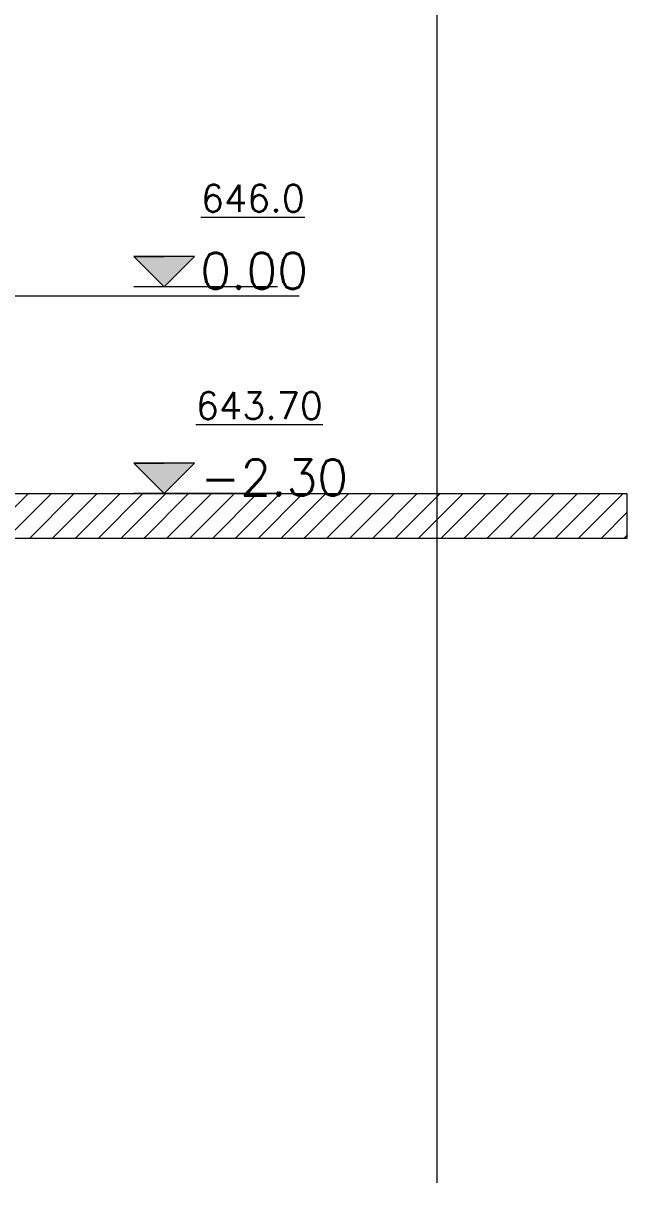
# Model space of a CAD drawing. Header units: millimetres. Extents: x 476571643 to 477489869, y 4620928210 to 4621294454.
# Drawn here: x 477483150 to 477489869, y 4620986857 to 4620999764 of the extents above; entities that cross this region are included whole.
import ezdxf

# ---------------------------------------------------------------- set-up
doc = ezdxf.new("R2010")
doc.units = ezdxf.units.MM
doc.header["$MEASUREMENT"] = 0
for name, color, linetype, lineweight in [('0_Pen_No__1_Pen_No__250', 7, 'Continuous', 0), ('0_Pen_No__250_Pen_No__142', 142, 'Continuous', 0), ('2D Drafting - General_Pen_No__7_Pen_No__250', 7, 'Continuous', 0), ('2D Drafting - General_Pen_No__7_Pen_No__7', 7, 'Continuous', 0), ('New_._Pen_No__1', 1, 'Continuous', 0), ('New_Site & Landscape - Terrain_Pen_No__250', 7, 'Continuous', 0), ('New_Structural - Bearing_Pen_No__1', 1, 'Continuous', 0), ('zoma_Pen_No__1', 1, 'Continuous', 0), ('zoma_Pen_No__1_Pen_No__142', 142, 'Continuous', 0)]:
    doc.layers.add(name, color=color, linetype=linetype, lineweight=lineweight)
doc.layers.add('zoma', color=7, linetype='Continuous')
doc.styles.add('GENERATED_STYLE_2', font='arial.ttf')
doc.dimstyles.new('GENERATED_STYLE__5', dxfattribs={"dimtxt": 300, "dimasz": 152, "dimexe": 0.18, "dimexo": 3, "dimgap": 0.09, "dimtad": 1, "dimtih": 1, "dimtoh": 1, "dimlfac": 0.001, "dimzin": 0, "dimdsep": 46, "dimtxsty": 'GENERATED_STYLE_2', "dimblk": 'ARROWHEAD_2', "dimblk1": 'ARROWHEAD_2', "dimblk2": 'ARROWHEAD_2', "dimcen": 0.09, "dimclrd": 1, "dimclre": 1, "dimclrt": 1, "dimadec": 0, "dimazin": 0, "dimtfac": 1, "dimtdec": 4, "dimtmove": 0, "dimatfit": 3, "dimfxl": 1, "dimtolj": 1, "dimtzin": 0, "dimarcsym": 0})

# ---------------------------------------------------------------- blocks, each defined once
blk = doc.blocks.new('*D1726', base_point=(476844527, 4621385791))
at = {"layer": 'zoma_Pen_No__1', "color": 1, "linetype": 'Continuous', "lineweight": 0, "transparency": 16777216}
for p, q in [((477482705, 4621004671), (477482705, 4621004971)), ((477487755, 4621004671), (477487755, 4621004971)), ((477482762, 4621004921), (477482647, 4621004721)), ((477487697, 4621004721), (477487813, 4621004921)), ((477482607, 4621004821), (477482705, 4621004821)), ((477482705, 4621004821), (477487755, 4621004821)), ((477487755, 4621004821), (477487853, 4621004821))]:
    blk.add_line(p, q, dxfattribs=at)
at = {"layer": 'zoma_Pen_No__1', "color": 1, "lineweight": 0, "transparency": 16777216, "insert": (477484717, 4621004881), "char_height": 300, "attachment_point": 7, "style": 'GENERATED_STYLE_2'}
blk.add_mtext('\\A1;{\\pql;\\fArial CYR|b0|i0|c204|p34;19.00}', dxfattribs=at)
blk = doc.blocks.new('ARROWHEAD_2')
at = {"color": 0, "linetype": 'Continuous', "lineweight": 0}
for p, q in [((0, 0), (-1, 0)), ((-0.378, -0.655), (0.378, 0.655))]:
    blk.add_line(p, q, dxfattribs=at)

msp = doc.modelspace()

# ---------------------------------------------------------------- hatches: boundary and pattern name
at = {"layer": '0_Pen_No__250_Pen_No__142', "linetype": 'Continuous', "lineweight": 0}
for points in [[(477484717.852, 4620996830.252), (477485055.381, 4620997167.945), (477484380.159, 4620997167.781)], [(477484719.051, 4620994529.992), (477485056.58, 4620994867.686), (477484381.358, 4620994867.521)]]:
    msp.add_hatch(color=142, dxfattribs=at).paths.add_polyline_path(points)
at = {"layer": '2D Drafting - General_Pen_No__7_Pen_No__7', "linetype": 'Continuous', "lineweight": 0}
h = msp.add_hatch(dxfattribs=at)
h.set_pattern_fill('MASONRY_BLOCK', style=0, pattern_type=2)
h.set_pattern_definition([(45, (476844527.15, 4621385791.04), (-127.279217, 127.279217), [])])
h.paths.add_polyline_path([(477489869.428, 4620994529.92), (477489869.428, 4620994029.912), (477451866.709, 4620994029.912), (477451866.709, 4620994529.902), (477466503.521, 4620994529.932)])

# ---------------------------------------------------------------- linework, layer by layer
at = {"layer": '0_Pen_No__1_Pen_No__250', "color": 7, "linetype": 'Continuous', "lineweight": 0, "flags": 128}
for points in [[(477484717.852, 4620996830.252), (477484380.159, 4620997167.781), (477484717.77, 4620997167.863)], [(477484717.852, 4620996830.252), (477485055.381, 4620997167.945), (477484717.77, 4620997167.863)], [(477485980.241, 4620996830.56), (477484380.241, 4620996830.169)], [(477484719.051, 4620994529.992), (477484381.358, 4620994867.521), (477484718.969, 4620994867.604)], [(477484719.051, 4620994529.992), (477485056.58, 4620994867.686), (477484718.969, 4620994867.604)], [(477485981.44, 4620994530.301), (477484381.44, 4620994529.91)]]:
    msp.add_lwpolyline(points, dxfattribs=at)
at = {"layer": '0_Pen_No__250_Pen_No__142', "color": 142, "linetype": 'Continuous', "lineweight": 0, "flags": 128}
for points in [[(477484717.852, 4620996830.252), (477485055.381, 4620997167.945), (477484380.159, 4620997167.781)], [(477484719.051, 4620994529.992), (477485056.58, 4620994867.686), (477484381.358, 4620994867.521)]]:
    msp.add_lwpolyline(points, close=True, dxfattribs=at)
at = {"layer": '2D Drafting - General_Pen_No__7_Pen_No__250', "color": 7, "linetype": 'Continuous', "lineweight": 0, "flags": 128}
msp.add_lwpolyline([(477489869.428, 4620994529.92), (477489869.428, 4620994029.912), (477451866.709, 4620994029.912), (477451866.709, 4620994529.902), (477466503.521, 4620994529.932)], close=True, dxfattribs=at)
at = {"layer": 'New_Site & Landscape - Terrain_Pen_No__250', "color": 7, "linetype": 'Continuous', "lineweight": 0}
msp.add_line((477482773.831, 4620996730.244), (477486220.732, 4620996730.244), dxfattribs=at)
at = {"layer": 'New_Structural - Bearing_Pen_No__1', "color": 1, "linetype": 'Continuous', "lineweight": 0}
msp.add_line((477487755.232, 4621013588.738), (477487755.232, 4620986857.412), dxfattribs=at)

# ---------------------------------------------------------------- texts
at = {"layer": 'New_._Pen_No__1', "color": 1, "linetype": 'Continuous', "lineweight": 0, "char_height": 300, "attachment_point": 2}
for s, insert in [('\\A1;{\\pqc;\\Ftxt.shx;\\L\\L64\\Ftxt.shx;6\\Ftxt.shx;.0}', (477485707.031, 4620997963.659)), ('\\A1;{\\pqc;\\Ftxt.shx;\\L\\L64\\Ftxt.shx;3\\Ftxt.shx;.70}', (477485779.035, 4620995656.972))]:
    msp.add_mtext(s, dxfattribs=dict(at, insert=insert))
at = {"layer": 'zoma_Pen_No__1_Pen_No__142', "color": 142, "linetype": 'Continuous', "lineweight": 0, "char_height": 400, "attachment_point": 7, "rotation": 0.0139872}
for s, insert in [('\\A1;{\\pql;\\Ftxt.shx;0\\Ftxt.shx;.00}', (477485120.167, 4620996807.305)), ('\\A1;{\\pql;\\Ftxt.shx;-2.\\Ftxt.shx;30}', (477485121.365, 4620994507.045))]:
    msp.add_mtext(s, dxfattribs=dict(at, insert=insert))

# ---------------------------------------------------------------- dimensions: what is measured, and where the dimension line sits
at = {"layer": 'zoma', "color": 1, "linetype": 'Continuous', "lineweight": 0}
dim = msp.add_linear_dim(base=(477487755.232, 4621004821.464), p1=(477482704.568, 4620992601.846), p2=(477487755.232, 4621004686.271), text='19.00', dimstyle='GENERATED_STYLE__5', dxfattribs=at)
dim.commit()
dim.dimension.update_dxf_attribs({"geometry": '*D1726', "text_midpoint": (477485220.987, 4621005031.464), "dimtype": 160})

doc.saveas('drawing.dxf')
